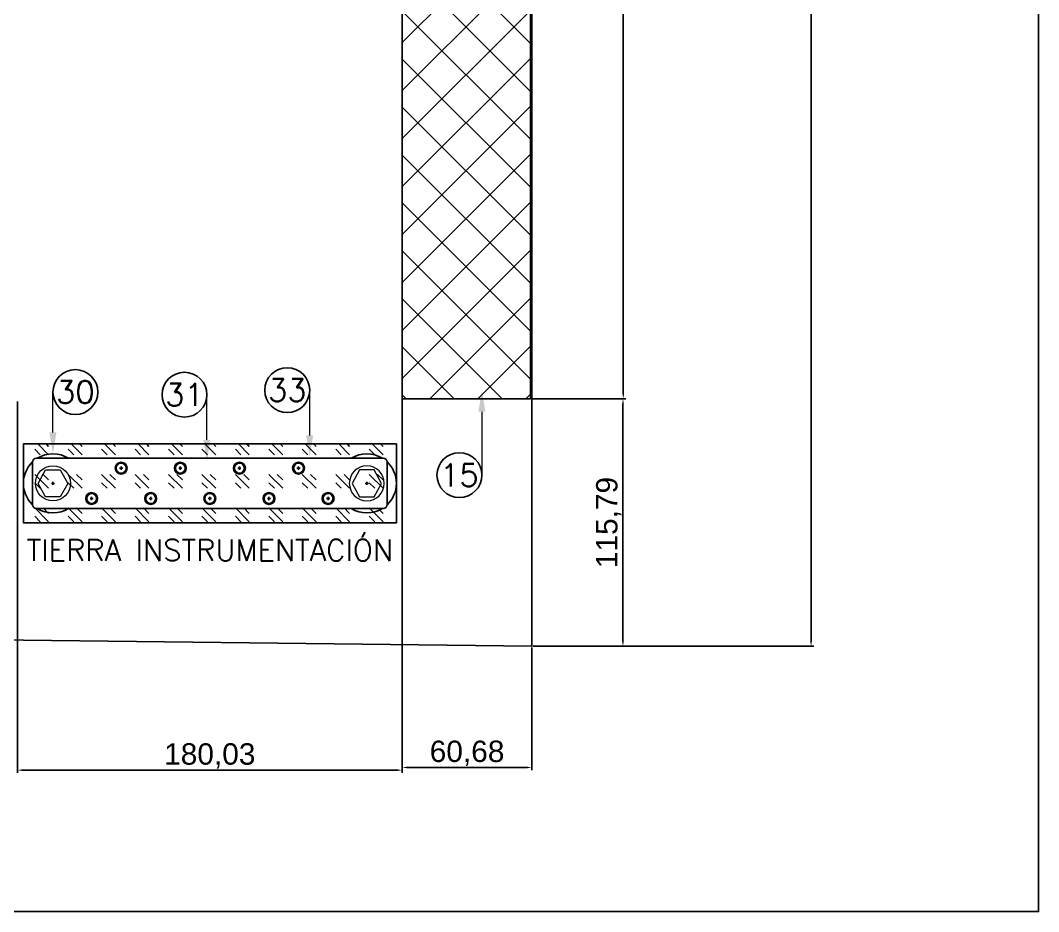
# Model space of a CAD drawing. Header units: millimetres. Extents: x 2205 to 3814, y 620 to 2277.
# Drawn here: x 3337.8 to 3814.2, y 619.6 to 1036.7 of the extents above; entities that cross this region are included whole.
import ezdxf
from ezdxf import colors
from ezdxf.entities.mleader import LeaderData, LeaderLine
from ezdxf.enums import TextEntityAlignment as Align
from ezdxf.math import Vec2, Vec3

# ---------------------------------------------------------------- set-up
doc = ezdxf.new("R2010")
doc.units = ezdxf.units.MM
doc.set_wipeout_variables(frame=1)
for name, color, linetype, lineweight in [('EL-achurados', 7, 'Continuous', 9), ('EL-componentes', 7, 'Continuous', 25), ('EL-Cotas', 7, 'Continuous', 18)]:
    doc.layers.add(name, color=color, linetype=linetype, lineweight=lineweight)
doc.styles.add('ROMANS', font='romans.shx', dxfattribs={"height": 14})
doc.styles.get("Standard").update_dxf_attribs({"font": 'arial.ttf'})
doc.dimstyles.new('ISO-25', dxfattribs={"dimtxt": 2.5, "dimasz": 2.5, "dimexe": 1.25, "dimexo": 0.625, "dimtad": 1, "dimtxsty": 'Standard', "dimcen": 2.5, "dimadec": 0, "dimazin": 0, "dimtfac": 1, "dimtmove": 0, "dimatfit": 3, "dimfxl": 1, "dimarcsym": 0})

# ---------------------------------------------------------------- blocks, each defined once
blk = doc.blocks.new('*U42')
at = {"layer": 'EL-achurados'}
h = blk.add_hatch(dxfattribs=at)
h.set_pattern_fill('ANSI37', color=256, scale=5)
h.set_pattern_definition([(45, (-3536.94, -1222.605), (-11.22532, 11.22532), []), (135, (-3536.94, -1222.605), (-11.22532, -11.22532), [])])
h.paths.add_polyline_path([(0, 0), (60, 0), (60, -920), (0, -920)])
at = {"layer": 'EL-componentes'}
blk.add_lwpolyline([(0, 0), (60, 0), (60, -920), (0, -920)], close=True, dxfattribs=at)
blk = doc.blocks.new('_TagCircle')
at = {"linetype": 'Continuous', "transparency": 16777216}
blk.add_wipeout([(-0.09, 3), (-0.28, 2.99), (-0.47, 2.96), (-0.65, 2.93), (-0.84, 2.88), (-1.02, 2.82), (-1.19, 2.75), (-1.36, 2.67), (-1.53, 2.58), (-1.69, 2.48), (-1.84, 2.37), (-1.98, 2.25), (-2.12, 2.12), (-2.25, 1.98), (-2.37, 1.84), (-2.48, 1.69), (-2.58, 1.53), (-2.67, 1.36), (-2.75, 1.19), (-2.82, 1.02), (-2.88, 0.84), (-2.93, 0.65), (-2.96, 0.47), (-2.99, 0.28), (-3, 0.09), (-3, -0.09), (-2.99, -0.28), (-2.96, -0.47), (-2.93, -0.65), (-2.88, -0.84), (-2.82, -1.02), (-2.75, -1.19), (-2.67, -1.36), (-2.58, -1.53), (-2.48, -1.69), (-2.37, -1.84), (-2.25, -1.98), (-2.12, -2.12), (-1.98, -2.25), (-1.84, -2.37), (-1.69, -2.48), (-1.53, -2.58), (-1.36, -2.67), (-1.19, -2.75), (-1.02, -2.82), (-0.84, -2.88), (-0.65, -2.93), (-0.47, -2.96), (-0.28, -2.99), (-0.09, -3), (0, -3), (0.09, -3), (0.28, -2.99), (0.47, -2.96), (0.65, -2.93), (0.84, -2.88), (1.02, -2.82), (1.19, -2.75), (1.36, -2.67), (1.53, -2.58), (1.69, -2.48), (1.84, -2.37), (1.98, -2.25), (1.98, -2.25), (2.12, -2.12), (2.25, -1.98), (2.37, -1.84), (2.48, -1.69), (2.58, -1.53), (2.67, -1.36), (2.75, -1.19), (2.82, -1.02), (2.88, -0.84), (2.93, -0.65), (2.96, -0.47), (2.99, -0.28), (3, 0), (3, 0.09), (2.99, 0.28), (2.98, 0.38), (2.96, 0.47), (2.93, 0.65), (2.88, 0.84), (2.82, 1.02), (2.75, 1.19), (2.67, 1.36), (2.58, 1.53), (2.48, 1.69), (2.37, 1.84), (2.25, 1.98), (2.12, 2.12), (1.98, 2.25), (1.84, 2.37), (1.69, 2.48), (1.55, 2.58), (1.36, 2.67), (1.19, 2.75), (1.02, 2.82), (0.84, 2.88), (0.65, 2.93), (0.47, 2.96), (0.28, 2.99), (0.09, 3)], dxfattribs=at)
at = {"color": 0, "linetype": 'ByBlock', "lineweight": -2, "transparency": 16777216}
blk.add_circle((0, 0), 3, dxfattribs=at)
at = {"layer": 'EL-Cotas', "color": 0, "transparency": 16777216, "style": 'ROMANS'}
blk.add_attdef('#', text='', height=3, dxfattribs=at).set_placement((0, -1.5), align=Align.CENTER)
blk = doc.blocks.new('M8 TOP')
at = {"color": 7, "lineweight": 0}
blk.add_lwpolyline([(-3.75, -6.81), (-7.5, 0), (-3.75, 6.81), (3.75, 6.81), (7.5, 0), (3.75, -6.81)], close=True, dxfattribs=at)
blk.add_circle((0, 0), 8.88, dxfattribs=at)
blk = doc.blocks.new('A$C770644BA')
at = {"color": 7, "linetype": 'Continuous', "lineweight": 25}
for p, q in [((88, 0), (-88, 0)), ((-90, -2), (-90, -23.4)), ((-45.8, -5), (-44.21, -5)), ((-45, -5.79), (-45, -4.21)), ((-15.8, -5), (-14.21, -5)), ((-15, -5.79), (-15, -4.21)), ((14.2, -5), (15.79, -5)), ((15, -5.79), (15, -4.21)), ((44.2, -5), (45.79, -5)), ((45, -5.79), (45, -4.21)), ((90, -23.4), (90, -2)), ((-80.44, -12.7), (-78.85, -12.7)), ((-79.64, -11.91), (-79.64, -13.49)), ((80.44, -12.7), (78.85, -12.7)), ((79.64, -11.91), (79.64, -13.49)), ((-60.8, -20.4), (-59.21, -20.4)), ((-60, -19.61), (-60, -21.19)), ((-30.8, -20.4), (-29.21, -20.4)), ((-30, -19.61), (-30, -21.19)), ((-0.8, -20.4), (0.79, -20.4)), ((0, -19.61), (0, -21.19)), ((29.2, -20.4), (30.79, -20.4)), ((30, -19.61), (30, -21.19)), ((59.2, -20.4), (60.79, -20.4)), ((60, -19.61), (60, -21.19)), ((-88, -25.4), (88, -25.4))]:
    blk.add_line(p, q, dxfattribs=at)
for centre, radius in [((-45, -5), 3), ((-45, -5), 2.5), ((-15, -5), 3), ((-15, -5), 2.5), ((15, -5), 3), ((15, -5), 2.5), ((45, -5), 3), ((45, -5), 2.5), ((-60, -20.4), 3), ((-60, -20.4), 2.5), ((-30, -20.4), 3), ((-30, -20.4), 2.5), ((0, -20.4), 3), ((0, -20.4), 2.5), ((30, -20.4), 3), ((30, -20.4), 2.5), ((60, -20.4), 3), ((60, -20.4), 2.5)]:
    blk.add_circle(centre, radius, dxfattribs=at)
for centre, start, end in [((-88, -2), 90, 180), ((88, -2), 0, 90), ((-88, -23.4), 180, 270), ((88, -23.4), 270, 0)]:
    blk.add_arc(centre, 2, start, end, dxfattribs=at)
at = {"color": 7, "linetype": 'Continuous', "lineweight": 25, "ltscale": 0.1}
for centre, start, end in [((-79.64, -12.7), 57.8509, 122.1491), ((79.64, -12.7), 57.8509, 122.1491), ((-79.64, -12.7), 133.6426, 226.3574), ((79.64, -12.7), 313.6426, 46.3574), ((-79.64, -12.7), 237.8509, 302.1491), ((79.64, -12.7), 237.8509, 302.1491)]:
    blk.add_arc(centre, 15, start, end, dxfattribs=at)
at = {"color": 7, "lineweight": 25}
blk.add_blockref('M8 TOP', (-79.64, -12.7), dxfattribs=at)
at = {"color": 7, "lineweight": 25, "xscale": -1}
blk.add_blockref('M8 TOP', (79.64, -12.7), dxfattribs=at)
blk = doc.blocks.new('*D43')
at = {"color": 0, "lineweight": -2, "transparency": 16777216}
for p, q in [((3577.72, 2149.2), (3708.94, 2149.2)), ((3707.69, 2146.7), (3707.69, 746.33)), ((3577.72, 743.83), (3708.94, 743.83))]:
    blk.add_line(p, q, dxfattribs=at)
at = {"color": 0, "transparency": 16777216}
for points in [[(3707.27, 2146.7), (3708.1, 2146.7), (3707.69, 2149.2)], [(3707.27, 746.33), (3708.1, 746.33), (3707.69, 743.83)]]:
    blk.add_solid(points, dxfattribs=at)
at = {"layer": 'Defpoints', "color": 0, "transparency": 16777216}
for p in [(3577.09, 2149.2), (3577.09, 743.83), (3707.69, 743.83)]:
    blk.add_point(p, dxfattribs=at)
at = {"color": 0, "transparency": 16777216, "insert": (3701.05, 1446.51), "char_height": 2.5, "attachment_point": 5, "rotation": 90}
blk.add_mtext('{\\H4x;1405,38}', dxfattribs=at)
blk = doc.blocks.new('*D46')
at = {"color": 0, "lineweight": -2, "transparency": 16777216}
for p, q in [((3577.72, 1779.62), (3621.07, 1779.62)), ((3619.82, 1777.12), (3619.82, 862.12)), ((3577.04, 859.62), (3621.07, 859.62))]:
    blk.add_line(p, q, dxfattribs=at)
at = {"color": 0, "transparency": 16777216}
for points in [[(3619.41, 1777.12), (3620.24, 1777.12), (3619.82, 1779.62)], [(3619.41, 862.12), (3620.24, 862.12), (3619.82, 859.62)]]:
    blk.add_solid(points, dxfattribs=at)
at = {"layer": 'Defpoints', "color": 0, "transparency": 16777216}
for p in [(3577.09, 1779.62), (3576.42, 859.62), (3619.82, 859.62)]:
    blk.add_point(p, dxfattribs=at)
at = {"color": 0, "transparency": 16777216, "insert": (3614.09, 1319.62), "char_height": 2.5, "attachment_point": 5, "rotation": 90}
blk.add_mtext('{\\H4x;920}', dxfattribs=at)
blk = doc.blocks.new('*D47')
at = {"color": 0, "lineweight": -2, "transparency": 16777216}
for p, q in [((3516.42, 858.99), (3516.42, 685.84)), ((3577.09, 743.2), (3577.09, 685.84)), ((3574.59, 687.09), (3518.92, 687.09))]:
    blk.add_line(p, q, dxfattribs=at)
at = {"color": 0, "transparency": 16777216}
for points in [[(3518.92, 687.5), (3518.92, 686.67), (3516.42, 687.09)], [(3574.59, 687.5), (3574.59, 686.67), (3577.09, 687.09)]]:
    blk.add_solid(points, dxfattribs=at)
at = {"layer": 'Defpoints', "color": 0, "transparency": 16777216}
for p in [(3516.42, 859.62), (3577.09, 743.83), (3516.42, 687.09)]:
    blk.add_point(p, dxfattribs=at)
at = {"color": 0, "transparency": 16777216, "insert": (3546.76, 693.72), "char_height": 2.5, "attachment_point": 5}
blk.add_mtext('{\\H4x;60,68}', dxfattribs=at)
blk = doc.blocks.new('*D48')
at = {"color": 0, "lineweight": -2, "transparency": 16777216}
for p, q in [((3516.42, 873.25), (3516.42, 684.59)), ((3336.39, 858.41), (3336.39, 684.59)), ((3513.92, 685.84), (3338.89, 685.84))]:
    blk.add_line(p, q, dxfattribs=at)
at = {"color": 0, "transparency": 16777216}
for points in [[(3338.89, 686.25), (3338.89, 685.42), (3336.39, 685.84)], [(3513.92, 686.25), (3513.92, 685.42), (3516.42, 685.84)]]:
    blk.add_solid(points, dxfattribs=at)
at = {"layer": 'Defpoints', "color": 0, "transparency": 16777216}
for p in [(3516.42, 873.88), (3336.39, 859.04), (3336.39, 685.84)]:
    blk.add_point(p, dxfattribs=at)
at = {"color": 0, "transparency": 16777216, "insert": (3426.4, 692.47), "char_height": 2.5, "attachment_point": 5}
blk.add_mtext('{\\H4x;180,03}', dxfattribs=at)
blk = doc.blocks.new('*D65')
at = {"color": 0, "lineweight": -2, "transparency": 16777216}
for p, q in [((3619.2, 859.62), (3618.44, 859.62)), ((3619.69, 857.12), (3619.69, 746.33)), ((3577.72, 743.83), (3620.94, 743.83))]:
    blk.add_line(p, q, dxfattribs=at)
at = {"color": 0, "transparency": 16777216}
for points in [[(3619.27, 857.12), (3620.1, 857.12), (3619.69, 859.62)], [(3619.27, 746.33), (3620.1, 746.33), (3619.69, 743.83)]]:
    blk.add_solid(points, dxfattribs=at)
at = {"layer": 'Defpoints', "color": 0, "transparency": 16777216}
for p in [(3619.82, 859.62), (3577.09, 743.83), (3619.69, 743.83)]:
    blk.add_point(p, dxfattribs=at)
at = {"color": 0, "transparency": 16777216, "insert": (3613.05, 801.72), "char_height": 2.5, "attachment_point": 5, "rotation": 90}
blk.add_mtext('{\\H4x;115,79}', dxfattribs=at)

msp = doc.modelspace()

# ---------------------------------------------------------------- hatches: boundary and pattern name
at = {"linetype": 'Continuous', "lineweight": 25}
h = msp.add_hatch(dxfattribs=at)
h.set_pattern_fill('GOST_GLASS', color=8, scale=1.843798, angle=90, style=0)
h.set_pattern_definition([(135, (3116.341, 442.254), (3e-15, 15.64514), [9.219, -12.9066]), (135, (3116.341, 446.165), (3e-15, 15.64514), [3.6876, -18.43798]), (135, (3112.43, 442.254), (3e-15, 15.64514), [3.6876, -18.43798])])
h.paths.add_polyline_path([(3513.695, 801.651), (3513.695, 838.527), (3339.195, 838.503), (3339.195, 801.627)])

# ---------------------------------------------------------------- linework, layer by layer
msp.add_lwpolyline([(2204.632, 2276.575), (3814.151, 2276.575), (3814.151, 619.608), (2204.632, 619.608)], close=True)
at = {"color": 242, "true_color": 0xcd2027}
msp.add_lwpolyline([(3021.889, 2149.203), (3577.093, 2149.203), (3577.093, 743.825), (3021.889, 750.391)], close=True, dxfattribs=at)
at = {"color": 7, "linetype": 'Continuous', "lineweight": 25}
msp.add_lwpolyline([(3513.695, 838.527), (3513.695, 801.651), (3339.195, 801.627), (3339.195, 838.503)], close=True, dxfattribs=at)

# ---------------------------------------------------------------- block references
at = {"color": 1, "linetype": 'Continuous', "lineweight": 25}
msp.add_blockref('*U42', (3516.417, 1779.619), dxfattribs=at)
at = {"color": 1, "linetype": 'Continuous', "lineweight": 25, "ltscale": 0.1, "xscale": 0.9218988738329641, "yscale": 0.9218988738329641, "zscale": 0.9218988738329641}
msp.add_blockref('A$C770644BA', (3426.445, 831.773), dxfattribs=at)

# ---------------------------------------------------------------- texts
at = {"linetype": 'Continuous', "lineweight": 15, "style": 'ROMANS'}
msp.add_text('TIERRA INSTRUMENTACIÓN', height=10, dxfattribs=at).set_placement((3426.445, 788.807), align=Align.MIDDLE_CENTER)

# ---------------------------------------------------------------- dimensions: what is measured, and where the dimension line sits
for base, p1, p2, picture, middle in [((3707.688, 743.825), (3577.093, 2149.203), (3577.093, 743.825), '*D43', (3701.053, 1446.514)), ((3619.825, 859.619), (3577.093, 1779.619), (3576.417, 859.619), '*D46', (3614.094, 1319.619)), ((3619.687, 743.825), (3619.825, 859.619), (3577.093, 743.825), '*D65', (3613.053, 801.722))]:
    dim = msp.add_linear_dim(base=base, p1=p1, p2=p2, angle=90, text='{\\H4x;<>}', dimstyle='ISO-25')
    dim.commit()
    dim.dimension.update_dxf_attribs({"geometry": picture, "text_midpoint": middle})
for base, p1, p2, picture, middle in [((3336.389, 685.836), (3516.417, 873.875), (3336.389, 859.036), '*D48', (3426.403, 692.471)), ((3516.417, 687.086), (3577.093, 743.825), (3516.417, 859.619), '*D47', (3546.755, 693.721))]:
    dim = msp.add_linear_dim(base=base, p1=p1, p2=p2, text='{\\H4x;<>}', dimstyle='ISO-25')
    dim.commit()
    dim.dimension.update_dxf_attribs({"geometry": picture, "text_midpoint": middle})

# ---------------------------------------------------------------- leaders
at = {"layer": 'EL-Cotas', "color": 7, "linetype": 'Continuous', "lineweight": 5, "ltscale": 0.1}
ml = msp.add_multileader_block('Standard', dxfattribs=at)
ml.set_content('_TagCircle', color=7, scale=3.5)
ml.set_attribute('#', '30', width=0)
ml.set_leader_properties(color=256, linetype='ByLayer', lineweight=-1)
ml.build(insert=Vec2(0, 0))
ml.multileader.update_dxf_attribs({"has_dogleg": 0, "text_right_attachment_type": 6, "dogleg_length": 1, "arrow_head_size": 10, "scale": 2})
ctx = ml.context
ctx.base_point, ctx.scale, ctx.char_height, ctx.arrow_head_size, ctx.landing_gap_size, ctx.plane_origin = Vec3(3353.023, 862.796), 2, 8, 10, 4, Vec3(3352.788, 854.559)
ctx.right_attachment = 6
notes = []
notes.append((ctx, [(1, (1, 1, 0), (3351.023, 862.796), (1, 0), 2, [(0, [(3353.023, 833.893)], 0, [])])]))
ctx.block.insert = Vec3(3363.523, 862.796)
ml = msp.add_multileader_block('Standard', dxfattribs=at)
ml.set_content('_TagCircle', color=7, scale=3.5)
ml.set_attribute('#', '31', width=0)
ml.set_leader_properties(color=256, linetype='ByLayer', lineweight=-1)
ml.build(insert=Vec2(0, 0))
ml.multileader.update_dxf_attribs({"has_dogleg": 0, "text_right_attachment_type": 6, "dogleg_length": 1, "arrow_head_size": 10, "scale": 2})
ctx = ml.context
ctx.base_point, ctx.scale, ctx.char_height, ctx.arrow_head_size, ctx.landing_gap_size, ctx.plane_origin = Vec3(3404.054, 861.557), 2, 8, 10, 4, Vec3(3425.054, 853.32)
ctx.right_attachment = 6
notes.append((ctx, [(0, (1, 1, 0), (3427.054, 861.557), (-1, 0), 2, [(0, [(3425.054, 830.355)], 0, [])])]))
ctx.block.insert = Vec3(3414.554, 861.557)
ml = msp.add_multileader_block('Standard', dxfattribs=at)
ml.set_content('_TagCircle', color=7, scale=3.5)
ml.set_attribute('#', '33', width=0)
ml.set_leader_properties(color=256, linetype='ByLayer', lineweight=-1)
ml.build(insert=Vec2(0, 0))
ml.multileader.update_dxf_attribs({"has_dogleg": 0, "text_right_attachment_type": 6, "dogleg_length": 1, "arrow_head_size": 10, "scale": 2})
ctx = ml.context
ctx.base_point, ctx.scale, ctx.char_height, ctx.arrow_head_size, ctx.landing_gap_size, ctx.plane_origin = Vec3(3452.131, 863.664), 2, 8, 10, 4, Vec3(3473.131, 855.428)
ctx.right_attachment = 6
notes.append((ctx, [(0, (1, 1, 0), (3475.131, 863.664), (-1, 0), 2, [(0, [(3473.131, 832.462)], 0, [])])]))
ctx.block.insert = Vec3(3462.631, 863.664)
ml = msp.add_multileader_block('Standard', dxfattribs=at)
ml.set_content('_TagCircle', color=7, scale=3.5)
ml.set_attribute('#', '15', width=0)
ml.set_leader_properties(color=256, linetype='ByLayer', lineweight=-1)
ml.build(insert=Vec2(0, 0))
ml.multileader.update_dxf_attribs({"has_dogleg": 0, "text_right_attachment_type": 6, "dogleg_length": 1, "arrow_head_size": 10, "scale": 2})
ctx = ml.context
ctx.base_point, ctx.scale, ctx.char_height, ctx.arrow_head_size, ctx.landing_gap_size, ctx.plane_origin = Vec3(3532.692, 823.908), 2, 8, 10, 4, Vec3(3581.179, 807.476)
ctx.right_attachment = 6
notes.append((ctx, [(0, (1, 1, 0), (3557.121, 823.908), (-1, 0), 3.429, [(0, [(3553.692, 863.545)], 0, [])])]))
ctx.block.insert = Vec3(3543.192, 823.908)
for ctx, leaders in notes:
    for number, flags, end, landing, length, lines in leaders:
        leader = LeaderData()
        leader.index, (leader.has_last_leader_line, leader.has_dogleg_vector, leader.attachment_direction) = number, flags
        leader.last_leader_point, leader.dogleg_vector, leader.dogleg_length = Vec3(end), Vec3(landing), length
        for number, points, colour, breaks in lines:
            line = LeaderLine()
            line.index, line.vertices, line.color, line.breaks = number, Vec3.list(points), colors.encode_raw_color(colour), breaks
            leader.lines.append(line)
        ctx.leaders.append(leader)

doc.saveas('drawing.dxf')
